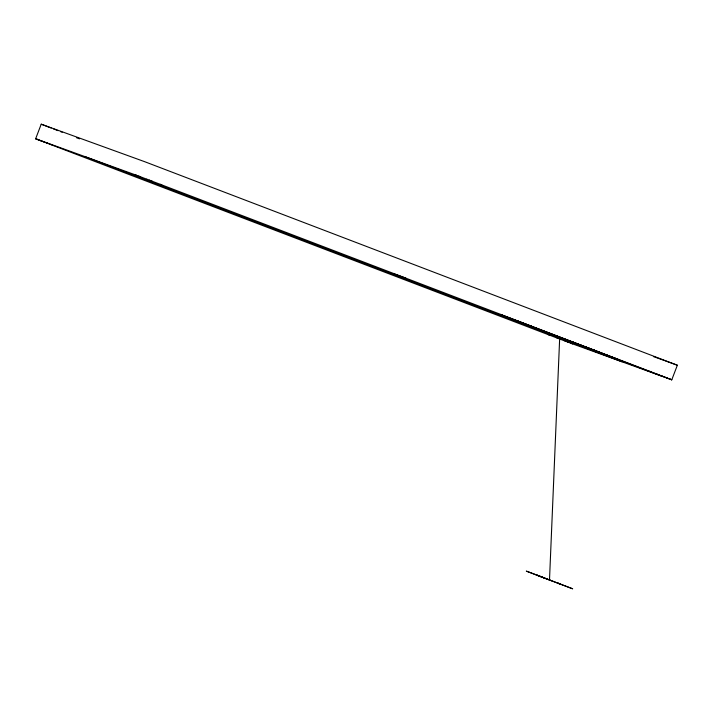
<?xml version="1.0" encoding="UTF-8"?>
<svg xmlns="http://www.w3.org/2000/svg" width="713" height="713" viewBox="0 0 713 713"><rect width="100%" height="100%" fill="white"/><g stroke="black" fill="none" stroke-linecap="round" stroke-linejoin="round"><path stroke-width="1.07" d="M549.5 579.963L559.714 337.178M38.912 140.033L35.65 138.759L41.22 124.187L144.561 161.646L677.35 365.225L671.78 379.806L570.685 343.185M42.361 141.361L35.686 138.777L136.04 175.113M671.646 379.762L669.409 378.879M653.5 356.598L663.812 360.332M664.846 360.707L677.35 365.225M393.79 273.792L405.893 278.168M134.775 174.64L136.753 175.38M572.664 343.924L567.735 342.071M136.539 175.3L140.595 176.833M138.58 176.075L142.44 177.537M142.279 177.475L146.931 179.239M146.735 179.168L150.461 180.585M532.656 326.741L500.152 314.433L533.431 327.249M608.902 356.028L562.272 338.274M556.978 337.98L560.694 339.397M560.498 339.326L565.159 341.099M564.99 341.037L568.439 342.338M76.46 137.698L79.482 138.857M58.136 130.693L53.413 128.884M60.569 131.629L62.183 132.244M149.115 180.077L152.324 181.298M151.611 181.022L161.771 184.899M649.605 371.286L657.261 374.209M160.167 184.284L650.006 371.437M526.497 324.486L662.225 376.348M85.275 156.726L622.155 361.847M57.432 147.128L549.268 335.048M52.058 145.078L57.833 147.288M548.163 334.62L558.315 338.497M50.168 144.356L52.566 145.274M557.343 582.913L572.682 588.813L557.869 583.198M551.434 580.747L526.319 571.113L544.304 577.931M51.202 128.037L41.22 124.187M666.343 377.694L667.493 378.14M663.856 376.74L668.767 378.63M661.798 375.947L665.069 377.204M572.254 341.875L609.054 356.019M657.19 374.182L662.199 376.108M599.998 352.472L585.997 347.106M46.817 143.072L50.24 144.382M43.573 141.825L47.842 143.465M41.71 141.112L43.743 141.896M39.937 140.425L41.087 140.871M668.518 378.532L671.753 379.788M608.403 355.707L619.267 359.931L518.119 321.242L521.461 322.641M544.465 578.011L536.301 574.928L560.774 584.286L544.465 578.011"/></g></svg>
